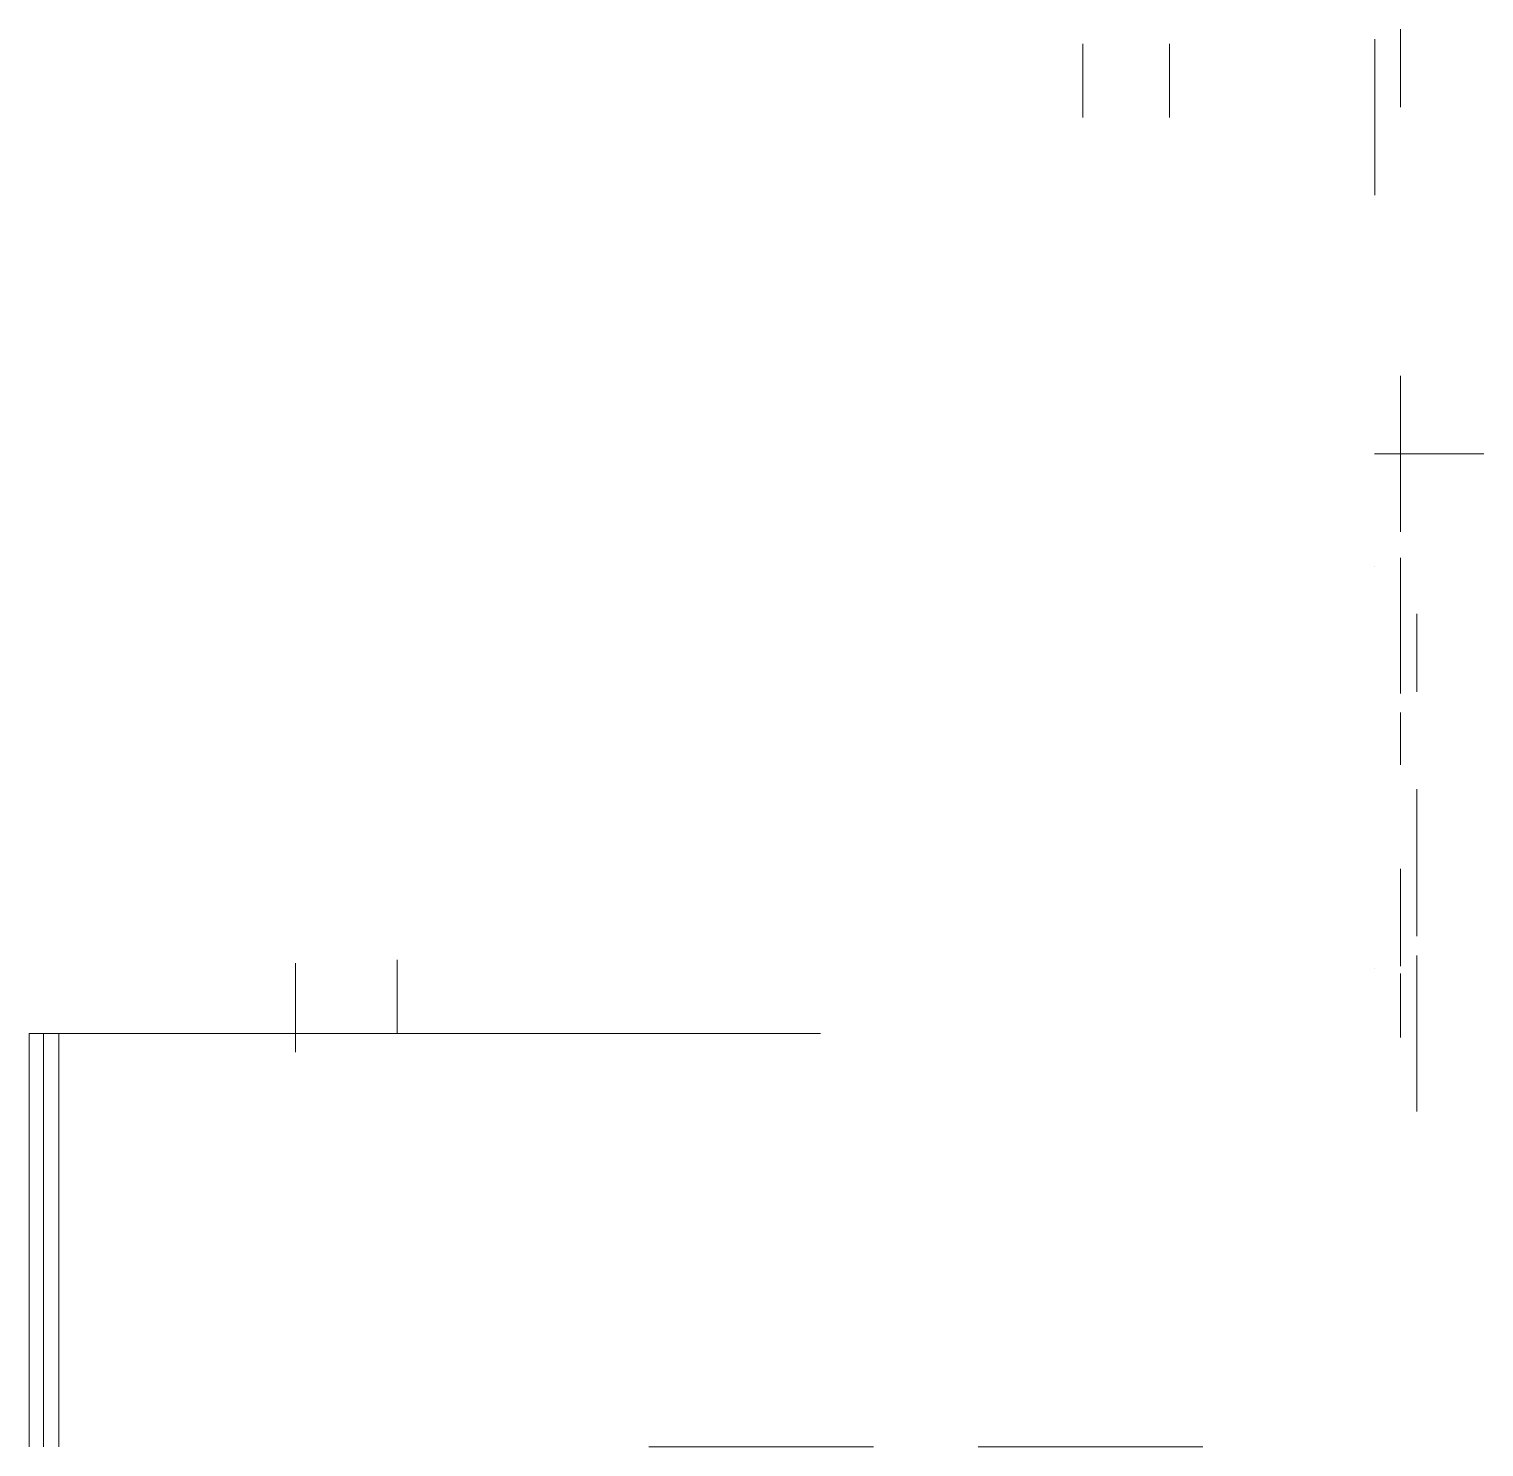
# Model space of a CAD drawing. Header units: inches. Extents: x 23202 to 23286, y -23309.1 to -23227.2.
import ezdxf

# ---------------------------------------------------------------- set-up
doc = ezdxf.new("R2010")
doc.units = ezdxf.units.IN
doc.header["$MEASUREMENT"] = 0
for name, color, linetype, lineweight in [('1105-dim', 1, 'Continuous', 0), ('1113 ROBAR', 7, 'Continuous', 0), ('1113-EGR-02', 4, 'Continuous', 0), ('1113-EGR-03', 4, 'Continuous', 0), ('1113-EGR-07', 4, 'Continuous', 0), ('1113-EGR-08', 4, 'Continuous', 0), ('1113-EGR-09', 4, 'Continuous', 0), ('1113-EGR-10', 4, 'Continuous', 0), ('1113-EGR-11', 4, 'Continuous', 0), ('1113-EGR-13', 4, 'Continuous', 0), ('1113-EGR-14', 4, 'Continuous', 0), ('1113-EGR-18', 4, 'Continuous', 0), ('1113-EGR-19', 4, 'Continuous', 0), ('1113-EGR-22', 4, 'Continuous', 0), ('1113-EGR-23', 4, 'Continuous', 0), ('1113-EGR-27', 4, 'Continuous', 0), ('1113-EGR-28', 4, 'Continuous', 0), ('1113-EGR-31', 4, 'Continuous', 0), ('1113-EGR-32', 4, 'Continuous', 0), ('1113-EGR-35', 4, 'Continuous', 0), ('1113-EGR-36', 4, 'Continuous', 0), ('1113-EGR-40', 4, 'Continuous', 0), ('1113-EGR-40A', 4, 'Continuous', 0), ('1113-EGR-41', 4, 'Continuous', 0), ('1113-EGR-48', 4, 'Continuous', 0), ('1113-EGR-52', 4, 'Continuous', 0), ('DIM', 1, 'Continuous', 0)]:
    doc.layers.add(name, color=color, linetype=linetype, lineweight=lineweight)

msp = doc.modelspace()

# ---------------------------------------------------------------- linework, layer by layer
at = {"layer": '1105-dim'}
msp.add_line((23281.144, -23251.743, 23287.002), (23281.144, -23251.743, 23306.639), dxfattribs=at)
at = {"layer": '1113 ROBAR', "color": 3, "extrusion": (0, 1, 0)}
for p, q in [((23201.965, -23285.207, 23325.856), (23201.965, -23309.066, 23325.856)), ((23201.965, -23285.207, 23388.886), (23201.965, -23309.066, 23388.886)), ((23202.799, -23285.212, 23199.584), (23202.799, -23309.071, 23199.584)), ((23202.799, -23285.212, 23262.812), (23202.799, -23309.071, 23262.812)), ((23202.799, -23285.212, 23254.117), (23202.799, -23285.212, 23271.507)), ((23202.799, -23285.212, 23193.201), (23202.799, -23285.212, 23205.966))]:
    msp.add_line(p, q, dxfattribs=at)
at = {"layer": '1113 ROBAR', "color": 3, "extrusion": (-1, 0, 0)}
msp.add_line((23201.965, -23285.207, 23380.82), (23201.965, -23285.207, 23396.952), dxfattribs=at)
at = {"layer": '1113-EGR-02', "extrusion": (1.22461e-16, -1, 0)}
msp.add_line((23281.144, -23256.243, 23173.978), (23281.144, -23251.743, 23173.978), dxfattribs=at)
at = {"layer": '1113-EGR-03', "extrusion": (0, 1, 0)}
for p, q in [((23281.144, -23227.215, 23196.821), (23281.144, -23231.715, 23196.821)), ((23281.144, -23231.715, 23202.295), (23281.144, -23227.465, 23202.295))]:
    msp.add_line(p, q, dxfattribs=at)
at = {"layer": '1113-EGR-07', "extrusion": (0, 1, 0)}
msp.add_line((23281.144, -23227.215, 23255.816), (23281.144, -23231.715, 23255.816), dxfattribs=at)
at = {"layer": '1113-EGR-08', "extrusion": (0, 1, 0)}
for p, q in [((23281.144, -23247.243, 23273.718), (23281.144, -23251.743, 23273.718)), ((23281.144, -23247.243, 23277.742), (23281.144, -23251.743, 23277.742))]:
    msp.add_line(p, q, dxfattribs=at)
at = {"layer": '1113-EGR-08', "extrusion": (1.22461e-16, -1, 0)}
for p, q in [((23281.144, -23256.243, 23284.624), (23281.144, -23251.743, 23284.624)), ((23281.144, -23256.243, 23266.832), (23281.144, -23251.743, 23266.832))]:
    msp.add_line(p, q, dxfattribs=at)
at = {"layer": '1113-EGR-09'}
msp.add_line((23279.644, -23251.743, 23301.043), (23285.956, -23251.743, 23301.043), dxfattribs=at)
at = {"layer": '1113-EGR-09', "extrusion": (-1, 0, 0)}
for p, q in [((23281.144, -23257.743, 23318.327), (23281.144, -23265.571, 23318.327)), ((23281.144, -23281.319, 23398.032), (23281.144, -23275.696, 23398.032))]:
    msp.add_line(p, q, dxfattribs=at)
at = {"layer": '1113-EGR-10', "extrusion": (0, 1, 0)}
msp.add_line((23281.144, -23269.696, 23336.514), (23281.144, -23266.678, 23336.514), dxfattribs=at)
at = {"layer": '1113-EGR-11', "extrusion": (0, 1, 0)}
msp.add_line((23281.144, -23281.749, 23404.996), (23281.144, -23285.444, 23404.996), dxfattribs=at)
at = {"layer": '1113-EGR-13', "color": 1, "extrusion": (0, 1, 0)}
for p, q in [((23247.655, -23285.207, 23325.837), (23201.965, -23285.207, 23325.837)), ((23247.655, -23285.207, 23388.886), (23201.965, -23285.207, 23388.886))]:
    msp.add_line(p, q, dxfattribs=at)
at = {"layer": '1113-EGR-13', "color": 3, "extrusion": (-1, 0, 0)}
msp.add_line((23201.965, -23285.207, 23317.771), (23201.965, -23285.207, 23333.903), dxfattribs=at)
at = {"layer": '1113-EGR-13', "color": 3, "extrusion": (0, 1, 0)}
for p, q in [((23203.683, -23285.212, 23459.502), (23203.683, -23309.071, 23459.502)), ((23203.683, -23285.212, 23450.807), (23203.683, -23285.212, 23468.197))]:
    msp.add_line(p, q, dxfattribs=at)
at = {"layer": '1113-EGR-13', "color": 1, "extrusion": (-1, 0, 0)}
for p, q in [((23212.215, -23285.207, 23317.771), (23212.215, -23285.207, 23333.903)), ((23212.215, -23285.207, 23380.82), (23212.215, -23285.207, 23396.952))]:
    msp.add_line(p, q, dxfattribs=at)
at = {"layer": '1113-EGR-13', "extrusion": (0, 1, 0)}
for p, q in [((23235.058, -23285.212, 23262.812), (23231.058, -23285.212, 23262.812)), ((23245.124, -23285.212, 23262.812), (23243.124, -23285.212, 23262.812))]:
    msp.add_line(p, q, dxfattribs=at)
at = {"layer": '1113-EGR-14', "extrusion": (-1, -1.83691e-16, 0)}
msp.add_line((23281.144, -23285.444, 23327.358), (23281.144, -23285.444, 23329.358), dxfattribs=at)
at = {"layer": '1113-EGR-18', "extrusion": (0, 1, 0)}
msp.add_line((23217.349, -23286.274, 23199.584), (23217.349, -23282.212, 23199.584), dxfattribs=at)
at = {"layer": '1113-EGR-19', "extrusion": (0, 1, 0)}
msp.add_line((23223.22, -23285.212, 23199.584), (23223.22, -23282.194, 23199.584), dxfattribs=at)
at = {"layer": '1113-EGR-22', "extrusion": (0, 1, 0)}
msp.add_line((23217.349, -23286.274, 23262.812), (23217.349, -23282.212, 23262.812), dxfattribs=at)
at = {"layer": '1113-EGR-23', "extrusion": (0, 1, 0)}
msp.add_line((23223.22, -23285.212, 23262.812), (23223.22, -23282.194, 23262.812), dxfattribs=at)
at = {"layer": '1113-EGR-27', "extrusion": (0, 1, 0)}
msp.add_line((23217.343, -23285.207, 23325.856), (23217.343, -23281.144, 23325.856), dxfattribs=at)
at = {"layer": '1113-EGR-28', "extrusion": (0, 1, 0)}
msp.add_line((23223.22, -23285.207, 23325.856), (23223.22, -23280.957, 23325.856), dxfattribs=at)
at = {"layer": '1113-EGR-31', "extrusion": (0, 1, 0)}
msp.add_line((23217.343, -23285.207, 23388.886), (23217.343, -23281.144, 23388.886), dxfattribs=at)
at = {"layer": '1113-EGR-32', "extrusion": (0, 1, 0)}
msp.add_line((23223.22, -23285.207, 23388.886), (23223.22, -23280.957, 23388.886), dxfattribs=at)
at = {"layer": '1113-EGR-35', "extrusion": (0, 1, 0)}
msp.add_line((23282.081, -23280.707, 23297.76), (23282.081, -23285.207, 23297.76), dxfattribs=at)
at = {"layer": '1113-EGR-36', "extrusion": (-1, 0, 0)}
msp.add_line((23282.081, -23274.478, 23279.35), (23282.081, -23279.582, 23279.35), dxfattribs=at)
at = {"layer": '1113-EGR-36', "extrusion": (0, 1, 0)}
for p, q in [((23282.081, -23280.707, 23287.737), (23282.081, -23285.207, 23287.737)), ((23282.081, -23280.707, 23291.76), (23282.081, -23285.207, 23291.76))]:
    msp.add_line(p, q, dxfattribs=at)
at = {"layer": '1113-EGR-36', "extrusion": (1.22461e-16, -1, 0)}
for p, q in [((23282.081, -23289.707, 23287.737), (23282.081, -23285.207, 23287.737)), ((23282.081, -23289.707, 23291.76), (23282.081, -23285.207, 23291.76)), ((23282.081, -23289.707, 23279.35), (23282.081, -23285.207, 23279.35))]:
    msp.add_line(p, q, dxfattribs=at)
at = {"layer": '1113-EGR-40', "extrusion": (0, 1, 0)}
msp.add_line((23282.081, -23260.978, 23183.201), (23282.081, -23265.478, 23183.201), dxfattribs=at)
at = {"layer": '1113-EGR-40', "extrusion": (-1, 0, 0)}
msp.add_line((23282.081, -23271.103, 23186.67), (23282.081, -23276.207, 23186.67), dxfattribs=at)
at = {"layer": '1113-EGR-40', "extrusion": (0, 6.12303e-17, -1)}
msp.add_line((23279.658, -23281.442, 23460.042), (23279.658, -23281.442, 23464.542), dxfattribs=at)
at = {"layer": '1113-EGR-40A', "extrusion": (0, 1, 0)}
msp.add_line((23282.081, -23265.478, 23186.67), (23282.081, -23261.228, 23186.67), dxfattribs=at)
at = {"layer": '1113-EGR-40A'}
msp.add_line((23282.081, -23275.978, 23176.545), (23282.081, -23275.978, 23172.045), dxfattribs=at)
at = {"layer": '1113-EGR-41', "extrusion": (0, 1, 0)}
msp.add_line((23282.081, -23260.978, 23268.119), (23282.081, -23265.478, 23268.119), dxfattribs=at)
at = {"layer": '1113-EGR-48', "extrusion": (0, 1, 0)}
msp.add_line((23279.658, -23227.8, 23475.599), (23279.658, -23232.3, 23475.599), dxfattribs=at)
at = {"layer": '1113-EGR-48', "extrusion": (1.22461e-16, -1, 0)}
for p, q in [((23279.658, -23236.8, 23479.599), (23279.658, -23232.3, 23479.599)), ((23279.658, -23236.8, 23475.599), (23279.658, -23232.3, 23475.599))]:
    msp.add_line(p, q, dxfattribs=at)
at = {"layer": '1113-EGR-48', "extrusion": (-1, 0, 0)}
msp.add_line((23279.658, -23258.254, 23470.167), (23279.658, -23258.254, 23476.167), dxfattribs=at)
at = {"layer": '1113-EGR-52', "extrusion": (0, 1, 0)}
for p, q in [((23262.796, -23232.318, 23582.675), (23262.796, -23228.068, 23582.675)), ((23267.796, -23232.318, 23582.675), (23267.796, -23228.068, 23582.675))]:
    msp.add_line(p, q, dxfattribs=at)
at = {"layer": 'DIM', "extrusion": (-1, 0, 0)}
msp.add_line((23282.081, -23275.978, 23172.045), (23282.081, -23275.978, 23179.338), dxfattribs=at)
at = {"layer": 'DIM', "extrusion": (0, 1, 0)}
for p, q in [((23239.718, -23309.071, 23582.675), (23237.741, -23309.071, 23582.675)), ((23244.225, -23309.071, 23587.182), (23244.225, -23309.071, 23589.16)), ((23244.225, -23309.071, 23578.168), (23244.225, -23309.071, 23576.19)), ((23248.732, -23309.071, 23582.675), (23250.71, -23309.071, 23582.675)), ((23258.734, -23309.071, 23582.675), (23256.756, -23309.071, 23582.675)), ((23263.241, -23309.071, 23587.182), (23263.241, -23309.071, 23589.16)), ((23263.241, -23309.071, 23578.168), (23263.241, -23309.071, 23576.19)), ((23267.748, -23309.071, 23582.675), (23269.726, -23309.071, 23582.675))]:
    msp.add_line(p, q, dxfattribs=at)
for centre in [(-23244.225, 23582.675, -23309.071), (-23263.241, 23582.675, -23309.071)]:
    msp.add_arc(centre, 4.507, 328.34755, 327.99338, dxfattribs=at)

doc.saveas('drawing.dxf')
